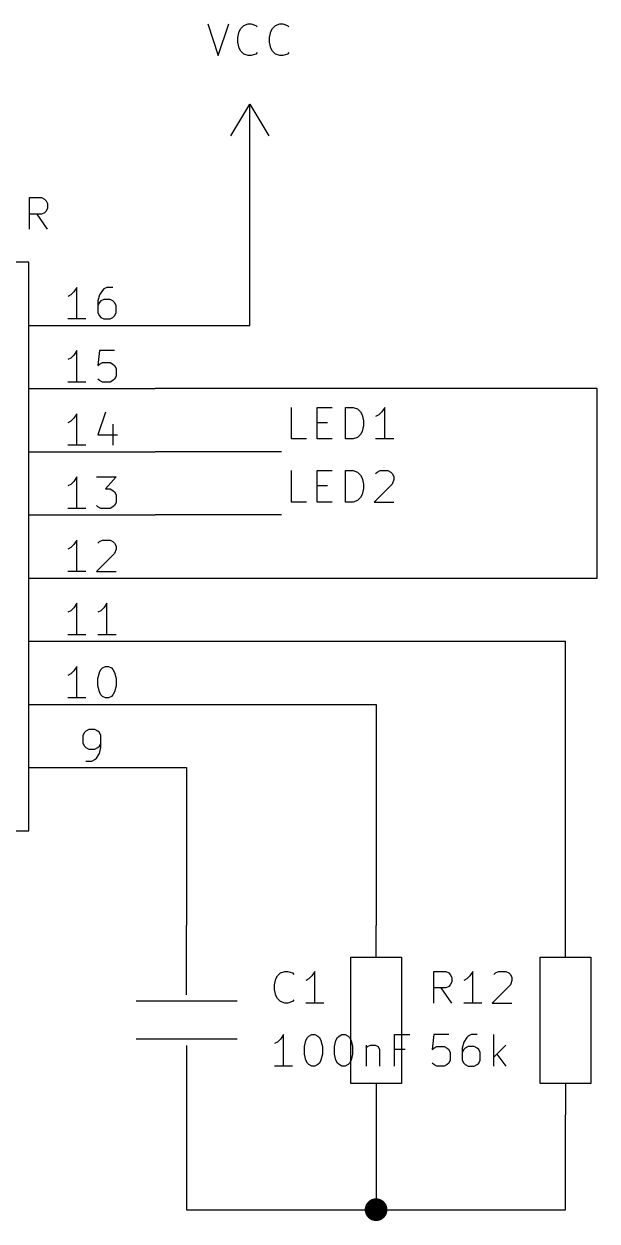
# Model space of a CAD drawing. Extents: x 0.4 to 11.3, y -7.9 to -0.4.
# Drawn here: x 8.792 to 9.7, y -4.968 to -3.073 of the extents above; entities that cross this region are included whole.
import ezdxf

# ---------------------------------------------------------------- set-up
doc = ezdxf.new("R2010")
doc.units = 0
doc.header["$MEASUREMENT"] = 0
for name, color, linetype in [('CYAN2', 4, 'CONTINUOUS'), ('GRAY1', 251, 'CONTINUOUS'), ('GREEN3', 91, 'CONTINUOUS'), ('LYELLOW', 51, 'CONTINUOUS'), ('RED2', 1, 'CONTINUOUS'), ('RED3', 11, 'CONTINUOUS')]:
    doc.layers.add(name, color=color, linetype=linetype)

msp = doc.modelspace()

# ---------------------------------------------------------------- linework, layer by layer
at = {"layer": 'CYAN2', "linetype": 'CONTINUOUS'}
for p, q in [((9.0833, -3.0728), (9.1, -3.1228)), ((9.1, -3.1228), (9.1167, -3.0728)), ((9.131, -3.0942), (9.1333, -3.0847)), ((9.1333, -3.0847), (9.1357, -3.0799)), ((9.1357, -3.0799), (9.1405, -3.0752)), ((9.1405, -3.0752), (9.1476, -3.0728)), ((9.1476, -3.0728), (9.1524, -3.0728)), ((9.1524, -3.0728), (9.1595, -3.0752)), ((9.1595, -3.0752), (9.1619, -3.0776)), ((9.181, -3.0942), (9.1833, -3.0847)), ((9.1833, -3.0847), (9.1857, -3.0799)), ((9.1857, -3.0799), (9.1905, -3.0752)), ((9.1905, -3.0752), (9.1976, -3.0728)), ((9.1976, -3.0728), (9.2024, -3.0728)), ((9.2024, -3.0728), (9.2095, -3.0752)), ((9.2095, -3.0752), (9.2119, -3.0776)), ((9.131, -3.1014), (9.131, -3.0942)), ((9.1333, -3.1109), (9.131, -3.1014)), ((9.181, -3.1014), (9.181, -3.0942)), ((9.1833, -3.1109), (9.181, -3.1014)), ((9.1357, -3.1157), (9.1333, -3.1109)), ((9.1405, -3.1204), (9.1357, -3.1157)), ((9.1476, -3.1228), (9.1405, -3.1204)), ((9.1524, -3.1228), (9.1476, -3.1228)), ((9.1595, -3.1204), (9.1524, -3.1228)), ((9.1619, -3.118), (9.1595, -3.1204)), ((9.1857, -3.1157), (9.1833, -3.1109)), ((9.1905, -3.1204), (9.1857, -3.1157)), ((9.1976, -3.1228), (9.1905, -3.1204)), ((9.2024, -3.1228), (9.1976, -3.1228)), ((9.2095, -3.1204), (9.2024, -3.1228)), ((9.2119, -3.118), (9.2095, -3.1204)), ((8.8012, -3.3978), (8.8012, -3.3478)), ((8.8012, -3.3478), (8.8202, -3.3478)), ((8.8202, -3.3478), (8.825, -3.3502)), ((8.825, -3.3502), (8.8274, -3.3526)), ((8.8274, -3.3526), (8.8298, -3.3573)), ((8.825, -3.3716), (8.8202, -3.374)), ((8.8274, -3.3692), (8.825, -3.3716)), ((8.8298, -3.3645), (8.8274, -3.3692)), ((8.8298, -3.3573), (8.8298, -3.3645)), ((8.8202, -3.374), (8.8012, -3.374)), ((8.8298, -3.3978), (8.8131, -3.374)), ((9.1889, -4.5942), (9.1913, -4.5847)), ((9.1889, -4.5942), (9.1913, -4.5847)), ((9.1913, -4.5847), (9.1937, -4.5799)), ((9.1913, -4.5847), (9.1937, -4.5799)), ((9.1937, -4.5799), (9.1984, -4.5752)), ((9.1937, -4.5799), (9.1984, -4.5752)), ((9.1984, -4.5752), (9.2056, -4.5728)), ((9.1984, -4.5752), (9.2056, -4.5728)), ((9.2056, -4.5728), (9.2103, -4.5728)), ((9.2056, -4.5728), (9.2103, -4.5728)), ((9.2103, -4.5728), (9.2175, -4.5752)), ((9.2103, -4.5728), (9.2175, -4.5752)), ((9.2175, -4.5752), (9.2199, -4.5776)), ((9.2175, -4.5752), (9.2199, -4.5776)), ((9.2437, -4.5847), (9.2389, -4.5871)), ((9.2437, -4.5847), (9.2389, -4.5871)), ((9.2484, -4.5799), (9.2437, -4.5847)), ((9.2484, -4.5799), (9.2437, -4.5847)), ((9.2532, -4.5728), (9.2484, -4.5799)), ((9.2532, -4.5728), (9.2484, -4.5799)), ((9.2532, -4.6228), (9.2532, -4.5728)), ((9.2532, -4.6228), (9.2532, -4.5728)), ((9.4413, -4.6228), (9.4413, -4.5728)), ((9.4413, -4.5728), (9.4603, -4.5728)), ((9.4413, -4.6228), (9.4413, -4.5728)), ((9.4413, -4.5728), (9.4603, -4.5728)), ((9.4603, -4.5728), (9.4651, -4.5752)), ((9.4603, -4.5728), (9.4651, -4.5752)), ((9.4651, -4.5752), (9.4675, -4.5776)), ((9.4651, -4.5752), (9.4675, -4.5776)), ((9.4675, -4.5776), (9.4699, -4.5823)), ((9.4675, -4.5776), (9.4699, -4.5823)), ((9.4699, -4.5823), (9.4699, -4.5895)), ((9.4699, -4.5823), (9.4699, -4.5895)), ((9.4937, -4.5847), (9.4889, -4.5871)), ((9.4937, -4.5847), (9.4889, -4.5871)), ((9.4984, -4.5799), (9.4937, -4.5847)), ((9.4984, -4.5799), (9.4937, -4.5847)), ((9.5032, -4.5728), (9.4984, -4.5799)), ((9.5032, -4.5728), (9.4984, -4.5799)), ((9.5032, -4.6228), (9.5032, -4.5728)), ((9.5032, -4.6228), (9.5032, -4.5728)), ((9.5365, -4.5776), (9.5389, -4.5752)), ((9.5365, -4.5776), (9.5389, -4.5752)), ((9.5389, -4.5752), (9.5437, -4.5728)), ((9.5389, -4.5752), (9.5437, -4.5728)), ((9.5437, -4.5728), (9.5556, -4.5728)), ((9.5437, -4.5728), (9.5556, -4.5728)), ((9.5556, -4.5728), (9.5603, -4.5752)), ((9.5556, -4.5728), (9.5603, -4.5752)), ((9.5603, -4.5752), (9.5627, -4.5776)), ((9.5603, -4.5752), (9.5627, -4.5776)), ((9.5627, -4.5776), (9.5651, -4.5823)), ((9.5627, -4.5776), (9.5651, -4.5823)), ((9.5651, -4.5823), (9.5651, -4.5871)), ((9.5651, -4.5823), (9.5651, -4.5871)), ((9.1889, -4.6014), (9.1889, -4.5942)), ((9.1889, -4.6014), (9.1889, -4.5942)), ((9.1913, -4.6109), (9.1889, -4.6014)), ((9.1913, -4.6109), (9.1889, -4.6014)), ((9.4603, -4.599), (9.4413, -4.599)), ((9.4603, -4.599), (9.4413, -4.599)), ((9.4699, -4.6228), (9.4532, -4.599)), ((9.4699, -4.6228), (9.4532, -4.599)), ((9.4651, -4.5966), (9.4603, -4.599)), ((9.4651, -4.5966), (9.4603, -4.599)), ((9.4675, -4.5942), (9.4651, -4.5966)), ((9.4675, -4.5942), (9.4651, -4.5966)), ((9.4699, -4.5895), (9.4675, -4.5942)), ((9.4699, -4.5895), (9.4675, -4.5942)), ((9.5627, -4.5942), (9.5341, -4.6228)), ((9.5627, -4.5942), (9.5341, -4.6228)), ((9.5651, -4.5871), (9.5627, -4.5942)), ((9.5651, -4.5871), (9.5627, -4.5942)), ((9.1937, -4.6157), (9.1913, -4.6109)), ((9.1937, -4.6157), (9.1913, -4.6109)), ((9.1984, -4.6204), (9.1937, -4.6157)), ((9.1984, -4.6204), (9.1937, -4.6157)), ((9.2056, -4.6228), (9.1984, -4.6204)), ((9.2056, -4.6228), (9.1984, -4.6204)), ((9.2103, -4.6228), (9.2056, -4.6228)), ((9.2103, -4.6228), (9.2056, -4.6228)), ((9.2175, -4.6204), (9.2103, -4.6228)), ((9.2175, -4.6204), (9.2103, -4.6228)), ((9.2199, -4.618), (9.2175, -4.6204)), ((9.2199, -4.618), (9.2175, -4.6204)), ((9.2675, -4.6228), (9.2389, -4.6228)), ((9.2675, -4.6228), (9.2389, -4.6228)), ((9.5175, -4.6228), (9.4889, -4.6228)), ((9.5175, -4.6228), (9.4889, -4.6228)), ((9.5341, -4.6228), (9.5651, -4.6228)), ((9.5341, -4.6228), (9.5651, -4.6228)), ((9.1984, -4.6799), (9.1937, -4.6847)), ((9.1984, -4.6799), (9.1937, -4.6847)), ((9.2032, -4.6728), (9.1984, -4.6799)), ((9.2032, -4.6728), (9.1984, -4.6799)), ((9.2032, -4.7228), (9.2032, -4.6728)), ((9.2032, -4.7228), (9.2032, -4.6728)), ((9.2389, -4.6823), (9.2413, -4.6776)), ((9.2389, -4.6823), (9.2413, -4.6776)), ((9.2413, -4.6776), (9.2437, -4.6752)), ((9.2413, -4.6776), (9.2437, -4.6752)), ((9.2437, -4.6752), (9.2484, -4.6728)), ((9.2437, -4.6752), (9.2484, -4.6728)), ((9.2484, -4.6728), (9.2532, -4.6728)), ((9.2484, -4.6728), (9.2532, -4.6728)), ((9.2532, -4.6728), (9.2579, -4.6752)), ((9.2532, -4.6728), (9.2579, -4.6752)), ((9.2579, -4.6752), (9.2603, -4.6776)), ((9.2579, -4.6752), (9.2603, -4.6776)), ((9.2603, -4.6776), (9.2627, -4.6823)), ((9.2603, -4.6776), (9.2627, -4.6823)), ((9.2865, -4.6823), (9.2889, -4.6776)), ((9.2865, -4.6823), (9.2889, -4.6776)), ((9.2889, -4.6776), (9.2913, -4.6752)), ((9.2889, -4.6776), (9.2913, -4.6752)), ((9.2913, -4.6752), (9.296, -4.6728)), ((9.2913, -4.6752), (9.296, -4.6728)), ((9.296, -4.6728), (9.3008, -4.6728)), ((9.296, -4.6728), (9.3008, -4.6728)), ((9.3008, -4.6728), (9.3056, -4.6752)), ((9.3008, -4.6728), (9.3056, -4.6752)), ((9.3056, -4.6752), (9.3079, -4.6776)), ((9.3056, -4.6752), (9.3079, -4.6776)), ((9.3079, -4.6776), (9.3103, -4.6823)), ((9.3079, -4.6776), (9.3103, -4.6823)), ((9.3794, -4.7228), (9.3794, -4.6728)), ((9.3794, -4.6728), (9.4032, -4.6728)), ((9.3794, -4.7228), (9.3794, -4.6728)), ((9.3794, -4.6728), (9.4032, -4.6728)), ((9.4413, -4.6728), (9.4389, -4.6966)), ((9.4413, -4.6728), (9.4389, -4.6966)), ((9.4651, -4.6728), (9.4413, -4.6728)), ((9.4651, -4.6728), (9.4413, -4.6728)), ((9.4937, -4.6776), (9.4889, -4.6847)), ((9.4937, -4.6776), (9.4889, -4.6847)), ((9.496, -4.6752), (9.4937, -4.6776)), ((9.496, -4.6752), (9.4937, -4.6776)), ((9.5008, -4.6728), (9.496, -4.6752)), ((9.5008, -4.6728), (9.496, -4.6752)), ((9.5103, -4.6728), (9.5008, -4.6728)), ((9.5103, -4.6728), (9.5008, -4.6728)), ((9.5365, -4.7228), (9.5365, -4.6728)), ((9.5365, -4.7228), (9.5365, -4.6728)), ((9.1937, -4.6847), (9.1889, -4.6871)), ((9.1937, -4.6847), (9.1889, -4.6871)), ((9.2365, -4.6918), (9.2389, -4.6823)), ((9.2365, -4.6918), (9.2389, -4.6823)), ((9.2365, -4.7038), (9.2365, -4.6918)), ((9.2365, -4.7038), (9.2365, -4.6918)), ((9.2627, -4.6823), (9.2651, -4.6918)), ((9.2627, -4.6823), (9.2651, -4.6918)), ((9.2651, -4.6918), (9.2651, -4.7038)), ((9.2651, -4.6918), (9.2651, -4.7038)), ((9.2841, -4.6918), (9.2865, -4.6823)), ((9.2841, -4.6918), (9.2865, -4.6823)), ((9.2841, -4.7038), (9.2841, -4.6918)), ((9.2841, -4.7038), (9.2841, -4.6918)), ((9.3103, -4.6823), (9.3127, -4.6918)), ((9.3103, -4.6823), (9.3127, -4.6918)), ((9.3127, -4.6918), (9.3127, -4.7038)), ((9.3127, -4.6918), (9.3127, -4.7038)), ((9.3341, -4.6895), (9.3341, -4.7228)), ((9.3341, -4.6895), (9.3341, -4.7228)), ((9.3341, -4.6942), (9.3365, -4.6918)), ((9.3341, -4.6942), (9.3365, -4.6918)), ((9.3365, -4.6918), (9.3413, -4.6895)), ((9.3365, -4.6918), (9.3413, -4.6895)), ((9.3413, -4.6895), (9.3484, -4.6895)), ((9.3413, -4.6895), (9.3484, -4.6895)), ((9.3484, -4.6895), (9.3532, -4.6918)), ((9.3484, -4.6895), (9.3532, -4.6918)), ((9.3532, -4.6918), (9.3556, -4.6966)), ((9.3532, -4.6918), (9.3556, -4.6966)), ((9.3556, -4.6966), (9.3556, -4.7228)), ((9.3556, -4.6966), (9.3556, -4.7228)), ((9.396, -4.6966), (9.3794, -4.6966)), ((9.396, -4.6966), (9.3794, -4.6966)), ((9.4389, -4.6966), (9.4413, -4.6942)), ((9.4389, -4.6966), (9.4413, -4.6942)), ((9.4413, -4.6942), (9.446, -4.6918)), ((9.4413, -4.6942), (9.446, -4.6918)), ((9.446, -4.6918), (9.4579, -4.6918)), ((9.446, -4.6918), (9.4579, -4.6918)), ((9.4579, -4.6918), (9.4627, -4.6942)), ((9.4579, -4.6918), (9.4627, -4.6942)), ((9.4627, -4.6942), (9.4651, -4.6966)), ((9.4627, -4.6942), (9.4651, -4.6966)), ((9.4651, -4.6966), (9.4675, -4.7014)), ((9.4651, -4.6966), (9.4675, -4.7014)), ((9.4889, -4.6847), (9.4865, -4.6942)), ((9.4889, -4.6847), (9.4865, -4.6942)), ((9.4865, -4.6942), (9.4865, -4.7133)), ((9.4865, -4.6942), (9.4865, -4.7133)), ((9.4889, -4.6966), (9.4865, -4.7014)), ((9.4889, -4.6966), (9.4865, -4.7014)), ((9.4913, -4.6942), (9.4889, -4.6966)), ((9.4913, -4.6942), (9.4889, -4.6966)), ((9.496, -4.6918), (9.4913, -4.6942)), ((9.496, -4.6918), (9.4913, -4.6942)), ((9.5056, -4.6918), (9.496, -4.6918)), ((9.5056, -4.6918), (9.496, -4.6918)), ((9.5103, -4.6942), (9.5056, -4.6918)), ((9.5103, -4.6942), (9.5056, -4.6918)), ((9.5127, -4.6966), (9.5103, -4.6942)), ((9.5127, -4.6966), (9.5103, -4.6942)), ((9.5151, -4.7014), (9.5127, -4.6966)), ((9.5151, -4.7014), (9.5127, -4.6966)), ((9.5556, -4.6895), (9.5365, -4.7085)), ((9.5556, -4.6895), (9.5365, -4.7085)), ((9.2389, -4.7133), (9.2365, -4.7038)), ((9.2389, -4.7133), (9.2365, -4.7038)), ((9.2413, -4.718), (9.2389, -4.7133)), ((9.2413, -4.718), (9.2389, -4.7133)), ((9.2437, -4.7204), (9.2413, -4.718)), ((9.2437, -4.7204), (9.2413, -4.718)), ((9.2603, -4.718), (9.2579, -4.7204)), ((9.2603, -4.718), (9.2579, -4.7204)), ((9.2627, -4.7133), (9.2603, -4.718)), ((9.2627, -4.7133), (9.2603, -4.718)), ((9.2651, -4.7038), (9.2627, -4.7133)), ((9.2651, -4.7038), (9.2627, -4.7133)), ((9.2865, -4.7133), (9.2841, -4.7038)), ((9.2865, -4.7133), (9.2841, -4.7038)), ((9.2889, -4.718), (9.2865, -4.7133)), ((9.2889, -4.718), (9.2865, -4.7133)), ((9.2913, -4.7204), (9.2889, -4.718)), ((9.2913, -4.7204), (9.2889, -4.718)), ((9.3079, -4.718), (9.3056, -4.7204)), ((9.3079, -4.718), (9.3056, -4.7204)), ((9.3103, -4.7133), (9.3079, -4.718)), ((9.3103, -4.7133), (9.3079, -4.718)), ((9.3127, -4.7038), (9.3103, -4.7133)), ((9.3127, -4.7038), (9.3103, -4.7133)), ((9.4413, -4.7204), (9.4389, -4.718)), ((9.4413, -4.7204), (9.4389, -4.718)), ((9.4651, -4.718), (9.4627, -4.7204)), ((9.4651, -4.718), (9.4627, -4.7204)), ((9.4675, -4.7133), (9.4651, -4.718)), ((9.4675, -4.7133), (9.4651, -4.718)), ((9.4675, -4.7014), (9.4675, -4.7133)), ((9.4675, -4.7014), (9.4675, -4.7133)), ((9.4865, -4.7133), (9.4889, -4.718)), ((9.4865, -4.7133), (9.4889, -4.718)), ((9.4889, -4.718), (9.4913, -4.7204)), ((9.4889, -4.718), (9.4913, -4.7204)), ((9.5103, -4.7204), (9.5127, -4.718)), ((9.5103, -4.7204), (9.5127, -4.718)), ((9.5127, -4.718), (9.5151, -4.7133)), ((9.5127, -4.718), (9.5151, -4.7133)), ((9.5151, -4.7133), (9.5151, -4.7014)), ((9.5151, -4.7133), (9.5151, -4.7014)), ((9.5413, -4.7038), (9.5556, -4.7228)), ((9.5413, -4.7038), (9.5556, -4.7228)), ((9.2175, -4.7228), (9.1889, -4.7228)), ((9.2175, -4.7228), (9.1889, -4.7228)), ((9.2484, -4.7228), (9.2437, -4.7204)), ((9.2484, -4.7228), (9.2437, -4.7204)), ((9.2532, -4.7228), (9.2484, -4.7228)), ((9.2532, -4.7228), (9.2484, -4.7228)), ((9.2579, -4.7204), (9.2532, -4.7228)), ((9.2579, -4.7204), (9.2532, -4.7228)), ((9.296, -4.7228), (9.2913, -4.7204)), ((9.296, -4.7228), (9.2913, -4.7204)), ((9.3008, -4.7228), (9.296, -4.7228)), ((9.3008, -4.7228), (9.296, -4.7228)), ((9.3056, -4.7204), (9.3008, -4.7228)), ((9.3056, -4.7204), (9.3008, -4.7228)), ((9.446, -4.7228), (9.4413, -4.7204)), ((9.446, -4.7228), (9.4413, -4.7204)), ((9.4579, -4.7228), (9.446, -4.7228)), ((9.4579, -4.7228), (9.446, -4.7228)), ((9.4627, -4.7204), (9.4579, -4.7228)), ((9.4627, -4.7204), (9.4579, -4.7228)), ((9.4913, -4.7204), (9.496, -4.7228)), ((9.4913, -4.7204), (9.496, -4.7228)), ((9.496, -4.7228), (9.5056, -4.7228)), ((9.496, -4.7228), (9.5056, -4.7228)), ((9.5056, -4.7228), (9.5103, -4.7204)), ((9.5056, -4.7228), (9.5103, -4.7204))]:
    msp.add_line(p, q, dxfattribs=at)
at = {"layer": 'GRAY1', "linetype": 'CONTINUOUS'}
for p, q in [((9.216, -3.7298), (9.216, -3.6798)), ((9.2565, -3.7298), (9.2565, -3.6798)), ((9.2565, -3.6798), (9.2803, -3.6798)), ((9.3017, -3.7298), (9.3017, -3.6798)), ((9.3017, -3.6798), (9.3136, -3.6798)), ((9.3136, -3.6798), (9.3208, -3.6822)), ((9.3208, -3.6822), (9.3255, -3.6869)), ((9.3255, -3.6869), (9.3279, -3.6917)), ((9.3279, -3.6917), (9.3303, -3.7012)), ((9.3541, -3.6917), (9.3493, -3.6941)), ((9.3589, -3.6869), (9.3541, -3.6917)), ((9.3636, -3.6798), (9.3589, -3.6869)), ((9.3636, -3.7298), (9.3636, -3.6798)), ((9.2565, -3.7036), (9.2732, -3.7036)), ((9.3303, -3.7084), (9.3279, -3.7179)), ((9.3303, -3.7012), (9.3303, -3.7084)), ((9.2398, -3.7298), (9.216, -3.7298)), ((9.2803, -3.7298), (9.2565, -3.7298)), ((9.3136, -3.7298), (9.3017, -3.7298)), ((9.3208, -3.7274), (9.3136, -3.7298)), ((9.3255, -3.7227), (9.3208, -3.7274)), ((9.3279, -3.7179), (9.3255, -3.7227)), ((9.3779, -3.7298), (9.3493, -3.7298)), ((9.216, -3.8298), (9.216, -3.7798)), ((9.2565, -3.8298), (9.2565, -3.7798)), ((9.2565, -3.7798), (9.2803, -3.7798)), ((9.3017, -3.8298), (9.3017, -3.7798)), ((9.3017, -3.7798), (9.3136, -3.7798)), ((9.3136, -3.7798), (9.3208, -3.7822)), ((9.3208, -3.7822), (9.3255, -3.7869)), ((9.3255, -3.7869), (9.3279, -3.7917)), ((9.3493, -3.7846), (9.3517, -3.7822)), ((9.3517, -3.7822), (9.3565, -3.7798)), ((9.3565, -3.7798), (9.3684, -3.7798)), ((9.3684, -3.7798), (9.3732, -3.7822)), ((9.3732, -3.7822), (9.3755, -3.7846)), ((9.3755, -3.7846), (9.3779, -3.7893)), ((9.3779, -3.7893), (9.3779, -3.7941)), ((9.2565, -3.8036), (9.2732, -3.8036)), ((9.3279, -3.7917), (9.3303, -3.8012)), ((9.3303, -3.8084), (9.3279, -3.8179)), ((9.3303, -3.8012), (9.3303, -3.8084)), ((9.3755, -3.8012), (9.347, -3.8298)), ((9.3779, -3.7941), (9.3755, -3.8012)), ((9.3208, -3.8274), (9.3136, -3.8298)), ((9.3255, -3.8227), (9.3208, -3.8274)), ((9.3279, -3.8179), (9.3255, -3.8227)), ((9.2398, -3.8298), (9.216, -3.8298)), ((9.2803, -3.8298), (9.2565, -3.8298)), ((9.3136, -3.8298), (9.3017, -3.8298)), ((9.347, -3.8298), (9.3779, -3.8298))]:
    msp.add_line(p, q, dxfattribs=at)
at = {"layer": 'GREEN3', "linetype": 'CONTINUOUS'}
for p, q in [((9.15, -3.55), (9.15, -3.3)), ((9, -3.55), (9.15, -3.55)), ((9.7, -3.65), (9, -3.65)), ((9.7, -3.95), (9.7, -3.65)), ((9.2, -3.75), (9, -3.75)), ((9.2, -3.85), (9, -3.85)), ((9, -3.95), (9.7, -3.95)), ((9, -4.05), (9.65, -4.05)), ((9.65, -4.5), (9.65, -4.05)), ((9, -4.15), (9.35, -4.15)), ((9.35, -4.15), (9.35, -4.5)), ((9, -4.25), (9.05, -4.25)), ((9.05, -4.25), (9.05, -4.5)), ((9.05, -4.8), (9.05, -4.95)), ((9.35, -4.8), (9.35, -4.95)), ((9.65, -4.95), (9.65, -4.8)), ((9.05, -4.95), (9.35, -4.95)), ((9.35, -4.95), (9.65, -4.95))]:
    msp.add_line(p, q, dxfattribs=at)
at = {"layer": 'GREEN3', "const_width": 0.018}
msp.add_lwpolyline([(9.341, -4.95, 1), (9.359, -4.95, 1)], format="xyb", close=True, dxfattribs=at)
at = {"layer": 'LYELLOW', "linetype": 'CONTINUOUS'}
for p, q in [((8.8, -3.45), (8.1, -3.45)), ((8.8, -4.35), (8.8, -3.45)), ((8.1, -4.35), (8.8, -4.35))]:
    msp.add_line(p, q, dxfattribs=at)
at = {"layer": 'RED2', "linetype": 'CONTINUOUS'}
for p, q in [((9.12, -3.25), (9.15, -3.2)), ((9.15, -3.3), (9.15, -3.2)), ((9.15, -3.2), (9.18, -3.25)), ((8.8, -3.45), (8.1, -3.45)), ((8.8, -4.35), (8.8, -3.45)), ((8.8, -3.55), (9, -3.55)), ((8.8, -3.65), (9, -3.65)), ((8.8, -3.75), (9, -3.75)), ((8.8, -3.85), (9, -3.85)), ((8.8, -3.95), (9, -3.95)), ((8.8, -4.05), (9, -4.05)), ((8.8, -4.15), (9, -4.15)), ((8.8, -4.25), (9, -4.25)), ((8.1, -4.35), (8.8, -4.35)), ((9.05, -4.61), (9.05, -4.5)), ((9.05, -4.61), (9.05, -4.5)), ((9.35, -4.55), (9.35, -4.5)), ((9.35, -4.55), (9.35, -4.5)), ((9.65, -4.55), (9.65, -4.5)), ((9.31, -4.75), (9.31, -4.55)), ((9.31, -4.55), (9.39, -4.55)), ((9.39, -4.55), (9.39, -4.75)), ((9.61, -4.75), (9.61, -4.55)), ((9.61, -4.55), (9.69, -4.55)), ((9.69, -4.55), (9.69, -4.75)), ((9.13, -4.62), (8.97, -4.62)), ((9.13, -4.68), (8.97, -4.68)), ((9.05, -4.69), (9.05, -4.8)), ((9.05, -4.69), (9.05, -4.8)), ((9.39, -4.75), (9.31, -4.75)), ((9.35, -4.75), (9.35, -4.8)), ((9.35, -4.75), (9.35, -4.8)), ((9.69, -4.75), (9.61, -4.75)), ((9.65, -4.75), (9.65, -4.8))]:
    msp.add_line(p, q, dxfattribs=at)
at = {"layer": 'RED3', "linetype": 'CONTINUOUS'}
for p, q in [((8.8667, -3.5018), (8.8619, -3.5042)), ((8.8714, -3.497), (8.8667, -3.5018)), ((8.8762, -3.4899), (8.8714, -3.497)), ((8.8762, -3.5399), (8.8762, -3.4899)), ((8.9119, -3.5018), (8.9095, -3.5113)), ((8.9167, -3.4946), (8.9119, -3.5018)), ((8.919, -3.4923), (8.9167, -3.4946)), ((8.9238, -3.4899), (8.919, -3.4923)), ((8.9333, -3.4899), (8.9238, -3.4899)), ((8.9095, -3.5113), (8.9095, -3.5304)), ((8.9119, -3.5137), (8.9095, -3.5184)), ((8.9143, -3.5113), (8.9119, -3.5137)), ((8.919, -3.5089), (8.9143, -3.5113)), ((8.9286, -3.5089), (8.919, -3.5089)), ((8.9333, -3.5113), (8.9286, -3.5089)), ((8.9357, -3.5137), (8.9333, -3.5113)), ((8.9381, -3.5184), (8.9357, -3.5137)), ((8.9381, -3.5304), (8.9381, -3.5184)), ((8.8905, -3.5399), (8.8619, -3.5399)), ((8.9095, -3.5304), (8.9119, -3.5351)), ((8.9119, -3.5351), (8.9143, -3.5375)), ((8.9143, -3.5375), (8.919, -3.5399)), ((8.919, -3.5399), (8.9286, -3.5399)), ((8.9286, -3.5399), (8.9333, -3.5375)), ((8.9333, -3.5375), (8.9357, -3.5351)), ((8.9357, -3.5351), (8.9381, -3.5304)), ((8.8714, -3.597), (8.8667, -3.6018)), ((8.8762, -3.5899), (8.8714, -3.597)), ((8.8762, -3.6399), (8.8762, -3.5899)), ((8.9119, -3.5899), (8.9095, -3.6137)), ((8.9357, -3.5899), (8.9119, -3.5899)), ((8.8667, -3.6018), (8.8619, -3.6042)), ((8.9095, -3.6137), (8.9119, -3.6113)), ((8.9119, -3.6113), (8.9167, -3.6089)), ((8.9167, -3.6089), (8.9286, -3.6089)), ((8.9286, -3.6089), (8.9333, -3.6113)), ((8.9333, -3.6113), (8.9357, -3.6137)), ((8.9357, -3.6137), (8.9381, -3.6184)), ((8.9381, -3.6184), (8.9381, -3.6304)), ((8.9119, -3.6375), (8.9095, -3.6351)), ((8.9167, -3.6399), (8.9119, -3.6375)), ((8.9333, -3.6375), (8.9286, -3.6399)), ((8.9357, -3.6351), (8.9333, -3.6375)), ((8.9381, -3.6304), (8.9357, -3.6351)), ((8.8905, -3.6399), (8.8619, -3.6399)), ((8.9286, -3.6399), (8.9167, -3.6399)), ((8.8762, -3.6899), (8.8714, -3.697)), ((8.8762, -3.7399), (8.8762, -3.6899)), ((8.9214, -3.6875), (8.9095, -3.7232)), ((8.8667, -3.7018), (8.8619, -3.7042)), ((8.8714, -3.697), (8.8667, -3.7018)), ((8.9333, -3.7065), (8.9333, -3.7399)), ((8.9095, -3.7232), (8.9405, -3.7232)), ((8.8905, -3.7399), (8.8619, -3.7399)), ((8.8762, -3.7899), (8.8714, -3.797)), ((8.8762, -3.8399), (8.8762, -3.7899)), ((8.9071, -3.7899), (8.9381, -3.7899)), ((8.9381, -3.7899), (8.9214, -3.8089)), ((8.8667, -3.8018), (8.8619, -3.8042)), ((8.8714, -3.797), (8.8667, -3.8018)), ((8.9214, -3.8089), (8.9286, -3.8089)), ((8.9286, -3.8089), (8.9333, -3.8113)), ((8.9333, -3.8113), (8.9357, -3.8137)), ((8.9357, -3.8137), (8.9381, -3.8184)), ((8.9381, -3.8184), (8.9381, -3.8304)), ((8.8905, -3.8399), (8.8619, -3.8399)), ((8.9095, -3.8375), (8.9071, -3.8351)), ((8.9143, -3.8399), (8.9095, -3.8375)), ((8.9286, -3.8399), (8.9143, -3.8399)), ((8.9333, -3.8375), (8.9286, -3.8399)), ((8.9357, -3.8351), (8.9333, -3.8375)), ((8.9381, -3.8304), (8.9357, -3.8351)), ((8.8667, -3.9018), (8.8619, -3.9042)), ((8.8714, -3.897), (8.8667, -3.9018)), ((8.8762, -3.8899), (8.8714, -3.897)), ((8.8762, -3.9399), (8.8762, -3.8899)), ((8.9095, -3.8946), (8.9119, -3.8923)), ((8.9119, -3.8923), (8.9167, -3.8899)), ((8.9167, -3.8899), (8.9286, -3.8899)), ((8.9286, -3.8899), (8.9333, -3.8923)), ((8.9333, -3.8923), (8.9357, -3.8946)), ((8.9357, -3.8946), (8.9381, -3.8994)), ((8.9381, -3.8994), (8.9381, -3.9042)), ((8.9357, -3.9113), (8.9071, -3.9399)), ((8.9381, -3.9042), (8.9357, -3.9113)), ((8.8905, -3.9399), (8.8619, -3.9399)), ((8.9071, -3.9399), (8.9381, -3.9399)), ((8.8714, -3.997), (8.8667, -4.0018)), ((8.8762, -3.9899), (8.8714, -3.997)), ((8.8762, -4.0399), (8.8762, -3.9899)), ((8.919, -3.997), (8.9143, -4.0018)), ((8.9238, -3.9899), (8.919, -3.997)), ((8.9238, -4.0399), (8.9238, -3.9899)), ((8.8667, -4.0018), (8.8619, -4.0042)), ((8.9143, -4.0018), (8.9095, -4.0042)), ((8.8905, -4.0399), (8.8619, -4.0399)), ((8.9381, -4.0399), (8.9095, -4.0399)), ((8.8762, -4.0899), (8.8714, -4.097)), ((8.8762, -4.1399), (8.8762, -4.0899)), ((8.9143, -4.0946), (8.9167, -4.0923)), ((8.9167, -4.0923), (8.9214, -4.0899)), ((8.9214, -4.0899), (8.9262, -4.0899)), ((8.9262, -4.0899), (8.9309, -4.0923)), ((8.9309, -4.0923), (8.9333, -4.0946)), ((8.8667, -4.1018), (8.8619, -4.1042)), ((8.8714, -4.097), (8.8667, -4.1018)), ((8.9095, -4.1089), (8.9119, -4.0994)), ((8.9095, -4.1208), (8.9095, -4.1089)), ((8.9119, -4.0994), (8.9143, -4.0946)), ((8.9333, -4.0946), (8.9357, -4.0994)), ((8.9357, -4.0994), (8.9381, -4.1089)), ((8.9381, -4.1089), (8.9381, -4.1208)), ((8.9119, -4.1304), (8.9095, -4.1208)), ((8.9143, -4.1351), (8.9119, -4.1304)), ((8.9357, -4.1304), (8.9333, -4.1351)), ((8.9381, -4.1208), (8.9357, -4.1304)), ((8.8905, -4.1399), (8.8619, -4.1399)), ((8.9167, -4.1375), (8.9143, -4.1351)), ((8.9214, -4.1399), (8.9167, -4.1375)), ((8.9262, -4.1399), (8.9214, -4.1399)), ((8.9309, -4.1375), (8.9262, -4.1399)), ((8.9333, -4.1351), (8.9309, -4.1375)), ((8.8881, -4.1946), (8.8857, -4.1994)), ((8.8857, -4.1994), (8.8857, -4.2113)), ((8.8905, -4.1923), (8.8881, -4.1946)), ((8.8952, -4.1899), (8.8905, -4.1923)), ((8.9048, -4.1899), (8.8952, -4.1899)), ((8.9095, -4.1923), (8.9048, -4.1899)), ((8.9119, -4.1946), (8.9095, -4.1923)), ((8.9143, -4.1994), (8.9119, -4.1946)), ((8.9143, -4.2184), (8.9143, -4.1994)), ((8.8857, -4.2113), (8.8881, -4.2161)), ((8.8881, -4.2161), (8.8905, -4.2184)), ((8.8905, -4.2184), (8.8952, -4.2208)), ((8.8952, -4.2208), (8.9048, -4.2208)), ((8.9048, -4.2208), (8.9095, -4.2184)), ((8.9095, -4.2184), (8.9119, -4.2161)), ((8.9119, -4.2161), (8.9143, -4.2113)), ((8.9119, -4.228), (8.9143, -4.2184)), ((8.8905, -4.2399), (8.9, -4.2399)), ((8.9, -4.2399), (8.9048, -4.2375)), ((8.9048, -4.2375), (8.9071, -4.2351)), ((8.9071, -4.2351), (8.9119, -4.228))]:
    msp.add_line(p, q, dxfattribs=at)

doc.saveas('drawing.dxf')
